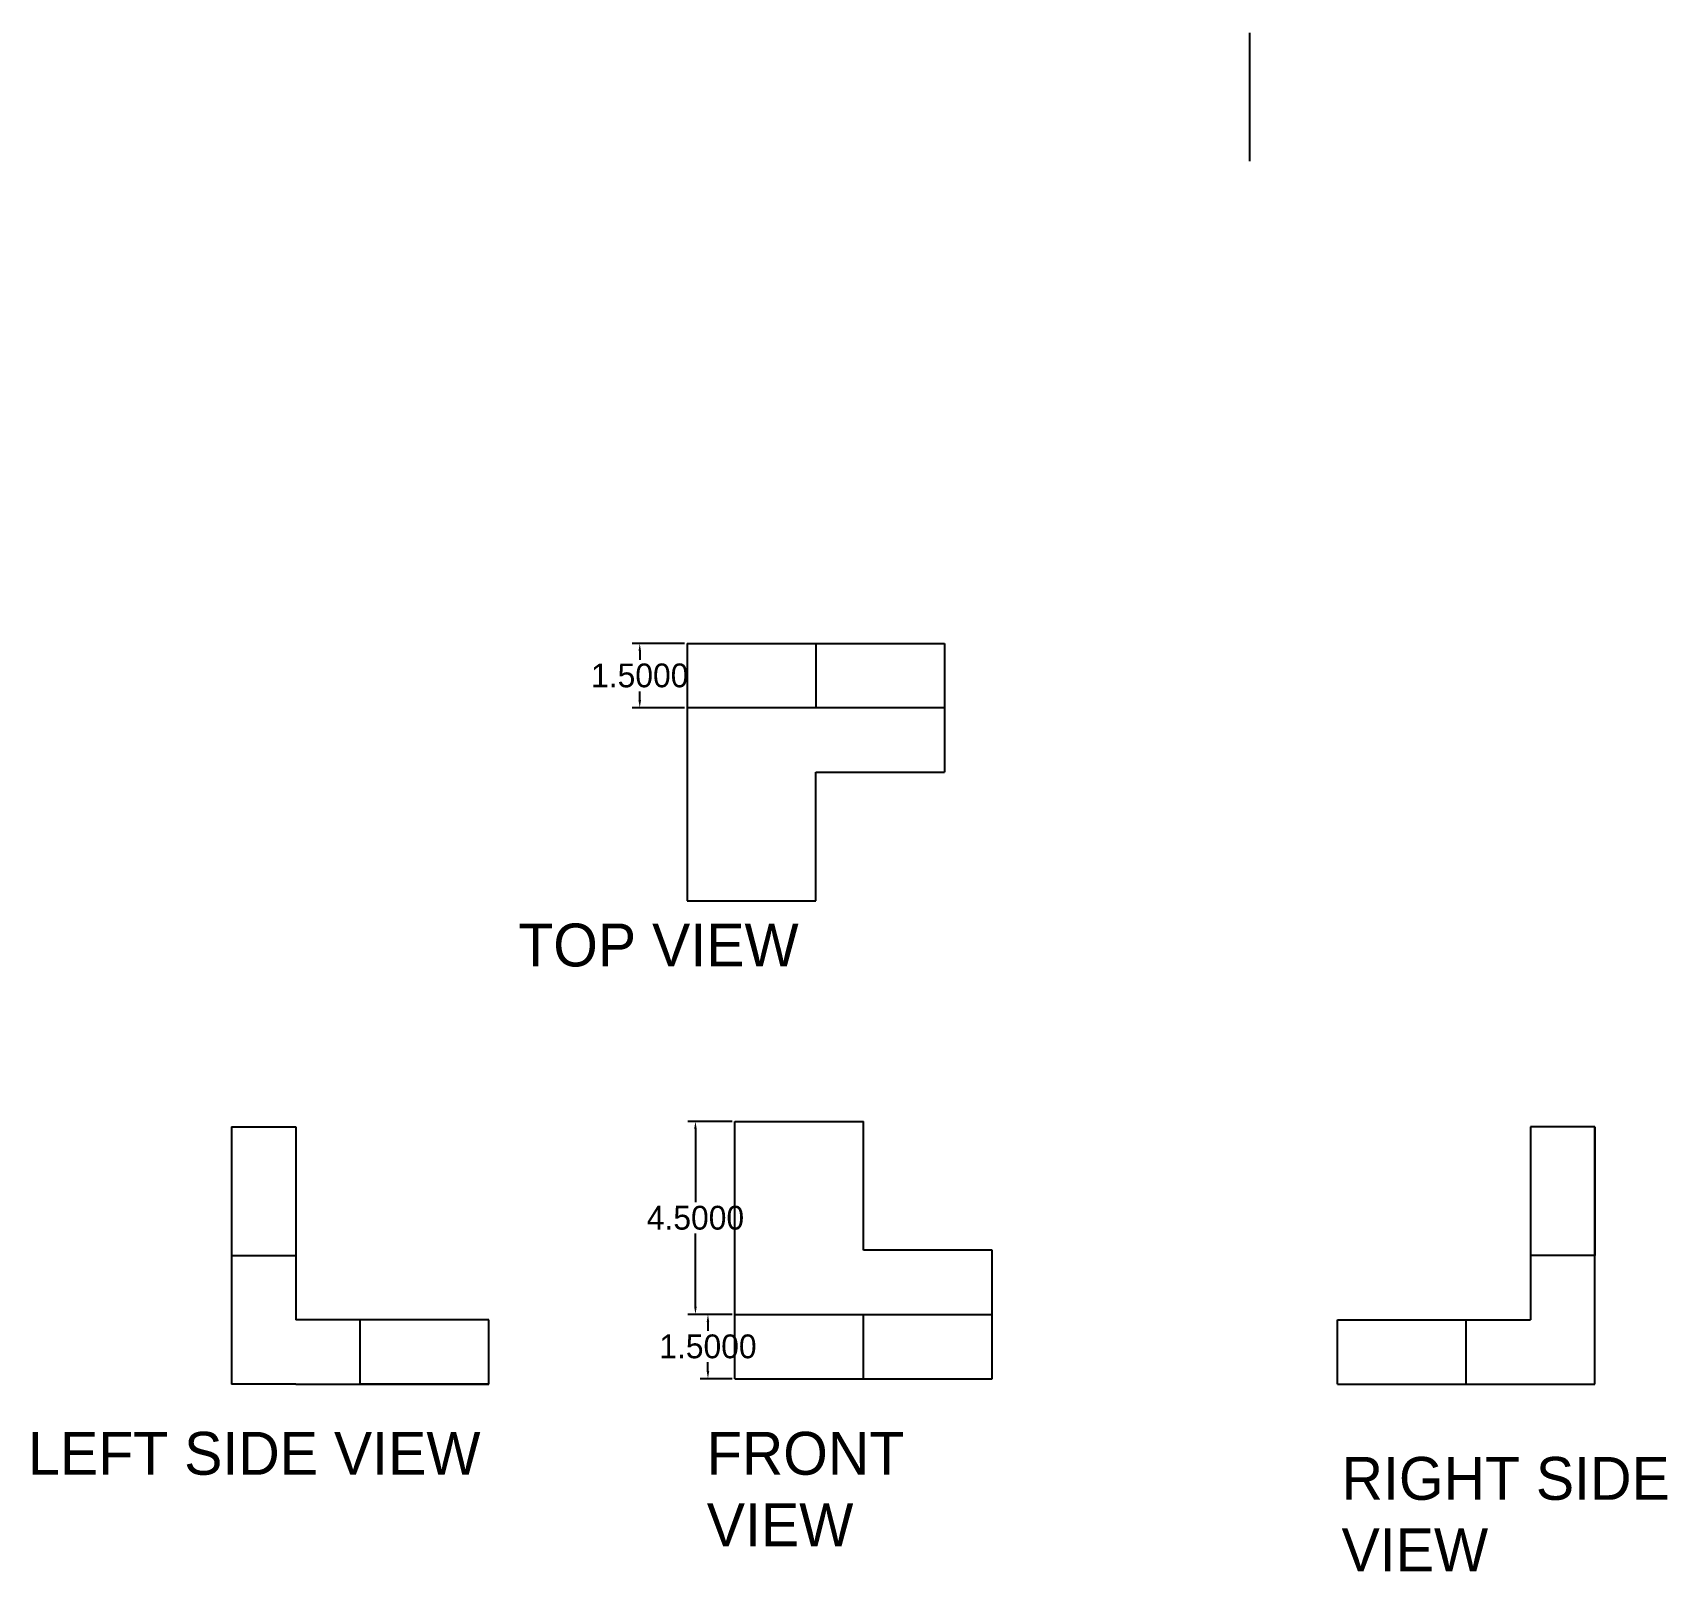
# Model space of a CAD drawing. Header units: inches. Extents: x 32.2 to 70.4, y 3.2 to 39.1.
import ezdxf

# ---------------------------------------------------------------- set-up
doc = ezdxf.new("R2010")
doc.units = ezdxf.units.IN
doc.header["$MEASUREMENT"] = 0
doc.dimstyles.get("Standard").update_dxf_attribs({"dimtxt": 0.555, "dimasz": 0.18, "dimexe": 0.18, "dimexo": 0.0625, "dimgap": 0.09, "dimtad": 0, "dimtih": 1, "dimtoh": 1, "dimdec": 4, "dimzin": 0, "dimdsep": 46, "dimtxsty": 'Standard', "dimcen": 0.09, "dimadec": 0, "dimazin": 0, "dimtfac": 1, "dimtdec": 4, "dimtofl": 0, "dimtmove": 0, "dimatfit": 3, "dimfxl": 1, "dimtolj": 1, "dimtzin": 0, "dimarcsym": 0})

# ---------------------------------------------------------------- blocks, each defined once
blk = doc.blocks.new('*D2')
at = {"color": 0, "lineweight": -2}
for p, q in [((48.555, 13.732), (47.522, 13.732)), ((47.702, 13.552), (47.702, 11.85)), ((47.702, 9.412), (47.702, 11.115)), ((48.555, 9.232), (47.522, 9.232))]:
    blk.add_line(p, q, dxfattribs=at)
at = {"color": 0}
for points in [[(47.672, 13.552), (47.732, 13.552), (47.702, 13.732)], [(47.672, 9.412), (47.732, 9.412), (47.702, 9.232)]]:
    blk.add_solid(points, dxfattribs=at)
at = {"layer": 'Defpoints', "color": 0}
for p in [(48.618, 13.732), (47.702, 9.232), (48.618, 9.232)]:
    blk.add_point(p, dxfattribs=at)
at = {"color": 0, "insert": (47.702, 11.482), "char_height": 0.555, "attachment_point": 5}
blk.add_mtext('\\A1;4.5000', dxfattribs=at)
blk = doc.blocks.new('*D3')
at = {"color": 0, "lineweight": -2}
for p, q in [((48.555, 9.232), (47.813, 9.232)), ((47.993, 9.052), (47.993, 8.85)), ((47.993, 7.912), (47.993, 8.115)), ((48.555, 7.732), (47.813, 7.732))]:
    blk.add_line(p, q, dxfattribs=at)
at = {"color": 0}
for points in [[(47.963, 9.052), (48.023, 9.052), (47.993, 9.232)], [(47.963, 7.912), (48.023, 7.912), (47.993, 7.732)]]:
    blk.add_solid(points, dxfattribs=at)
at = {"layer": 'Defpoints', "color": 0}
for p in [(47.993, 9.232), (48.618, 9.232), (48.618, 7.732)]:
    blk.add_point(p, dxfattribs=at)
at = {"color": 0, "insert": (47.993, 8.482), "char_height": 0.555, "attachment_point": 5}
blk.add_mtext('\\A1;1.5000', dxfattribs=at)
blk = doc.blocks.new('*D13')
at = {"color": 0, "lineweight": -2}
for p, q in [((47.446, 24.879), (46.223, 24.879)), ((46.403, 24.699), (46.403, 24.496)), ((46.403, 23.559), (46.403, 23.761)), ((47.446, 23.379), (46.223, 23.379))]:
    blk.add_line(p, q, dxfattribs=at)
at = {"color": 0}
for points in [[(46.373, 24.699), (46.433, 24.699), (46.403, 24.879)], [(46.373, 23.559), (46.433, 23.559), (46.403, 23.379)]]:
    blk.add_solid(points, dxfattribs=at)
at = {"layer": 'Defpoints', "color": 0}
for p in [(47.509, 24.879), (46.403, 23.379), (47.509, 23.379)]:
    blk.add_point(p, dxfattribs=at)
at = {"color": 0, "insert": (46.403, 24.129), "char_height": 0.555, "attachment_point": 5}
blk.add_mtext('\\A1;1.5000', dxfattribs=at)

msp = doc.modelspace()

# ---------------------------------------------------------------- linework, layer by layer
for p, q in [((60.61753, 39.12126), (60.61753, 36.12126)), ((47.50883, 24.87855), (53.50883, 24.87855)), ((47.50883, 24.87855), (47.50883, 23.37855)), ((50.50883, 24.87855), (50.50883, 23.37855)), ((53.50883, 24.87855), (53.50883, 21.87855)), ((53.50883, 24.87855), (53.50883, 23.37855)), ((47.50883, 23.37855), (47.50883, 18.87855)), ((53.50883, 23.37855), (47.50883, 23.37855)), ((50.50883, 18.87855), (50.50883, 21.87855)), ((50.50883, 21.87855), (53.50883, 21.87855)), ((47.50883, 18.87855), (50.50883, 18.87855)), ((48.61753, 9.23236), (48.61753, 13.73236)), ((48.61753, 13.73236), (51.61753, 13.73236)), ((51.61753, 10.73236), (51.61753, 13.73236)), ((36.88089, 13.60688), (36.88089, 7.60688)), ((36.88089, 13.60688), (38.38089, 13.60688)), ((38.38089, 13.60688), (38.38089, 9.10688)), ((68.67505, 13.60688), (67.17505, 13.60688)), ((67.17505, 13.60688), (67.17505, 9.10688)), ((68.67505, 9.10688), (68.67505, 13.60688)), ((68.67505, 13.60688), (68.67505, 10.60688)), ((54.61753, 10.73236), (51.61753, 10.73236)), ((54.61753, 9.23236), (54.61753, 10.73236)), ((36.88089, 10.60688), (38.38089, 10.60688)), ((68.67505, 10.60688), (67.17505, 10.60688)), ((48.61753, 7.73236), (48.61753, 9.23236)), ((48.61753, 7.73236), (48.61753, 9.23236)), ((48.61753, 9.23236), (54.61753, 9.23236)), ((51.61753, 7.73236), (51.61753, 9.23236)), ((54.61753, 7.73236), (54.61753, 9.23236)), ((42.88089, 9.10688), (38.38089, 9.10688)), ((39.88089, 7.60688), (39.88089, 9.10688)), ((42.88089, 7.60688), (42.88089, 9.10688)), ((62.67505, 7.60688), (62.67505, 9.10688)), ((62.67505, 9.10688), (67.17505, 9.10688)), ((65.67505, 7.60688), (65.67505, 9.10688)), ((68.67505, 7.60688), (68.67505, 9.10688)), ((48.61753, 7.73236), (54.61753, 7.73236)), ((38.38089, 7.60688), (36.88089, 7.60688)), ((38.38089, 7.60688), (42.88089, 7.60688)), ((42.88089, 7.60688), (39.88089, 7.60688)), ((62.67505, 7.60688), (68.67505, 7.60688))]:
    msp.add_line(p, q)

# ---------------------------------------------------------------- texts
at = {"char_height": 1, "attachment_point": 1}
for s, insert, width in [('TOP VIEW', (43.56961, 18.34599), 18.024554), ('LEFT SIDE VIEW', (32.1394, 6.49245), 10.8440406), ('FRONT VIEW', (47.96584, 6.49245), 6.4478079), ('RIGHT SIDE VIEW', (62.76649, 5.90709), 8.9023711)]:
    msp.add_mtext(s, dxfattribs=dict(at, insert=insert, width=width))

# ---------------------------------------------------------------- dimensions: what is measured, and where the dimension line sits
for base, p1, p2, picture, middle in [((46.40253, 23.37855), (47.50883, 24.87855), (47.50883, 23.37855), '*D13', (46.40253, 24.12855)), ((47.70203, 9.23236), (48.61753, 13.73236), (48.61753, 9.23236), '*D2', (47.70203, 11.48236)), ((47.99328, 9.23236), (48.61753, 7.73236), (48.61753, 9.23236), '*D3', (47.99328, 8.48236))]:
    dim = msp.add_linear_dim(base=base, p1=p1, p2=p2, angle=90, dimstyle='Standard')
    dim.commit()
    dim.dimension.update_dxf_attribs({"geometry": picture, "text_midpoint": middle})

doc.saveas('drawing.dxf')
